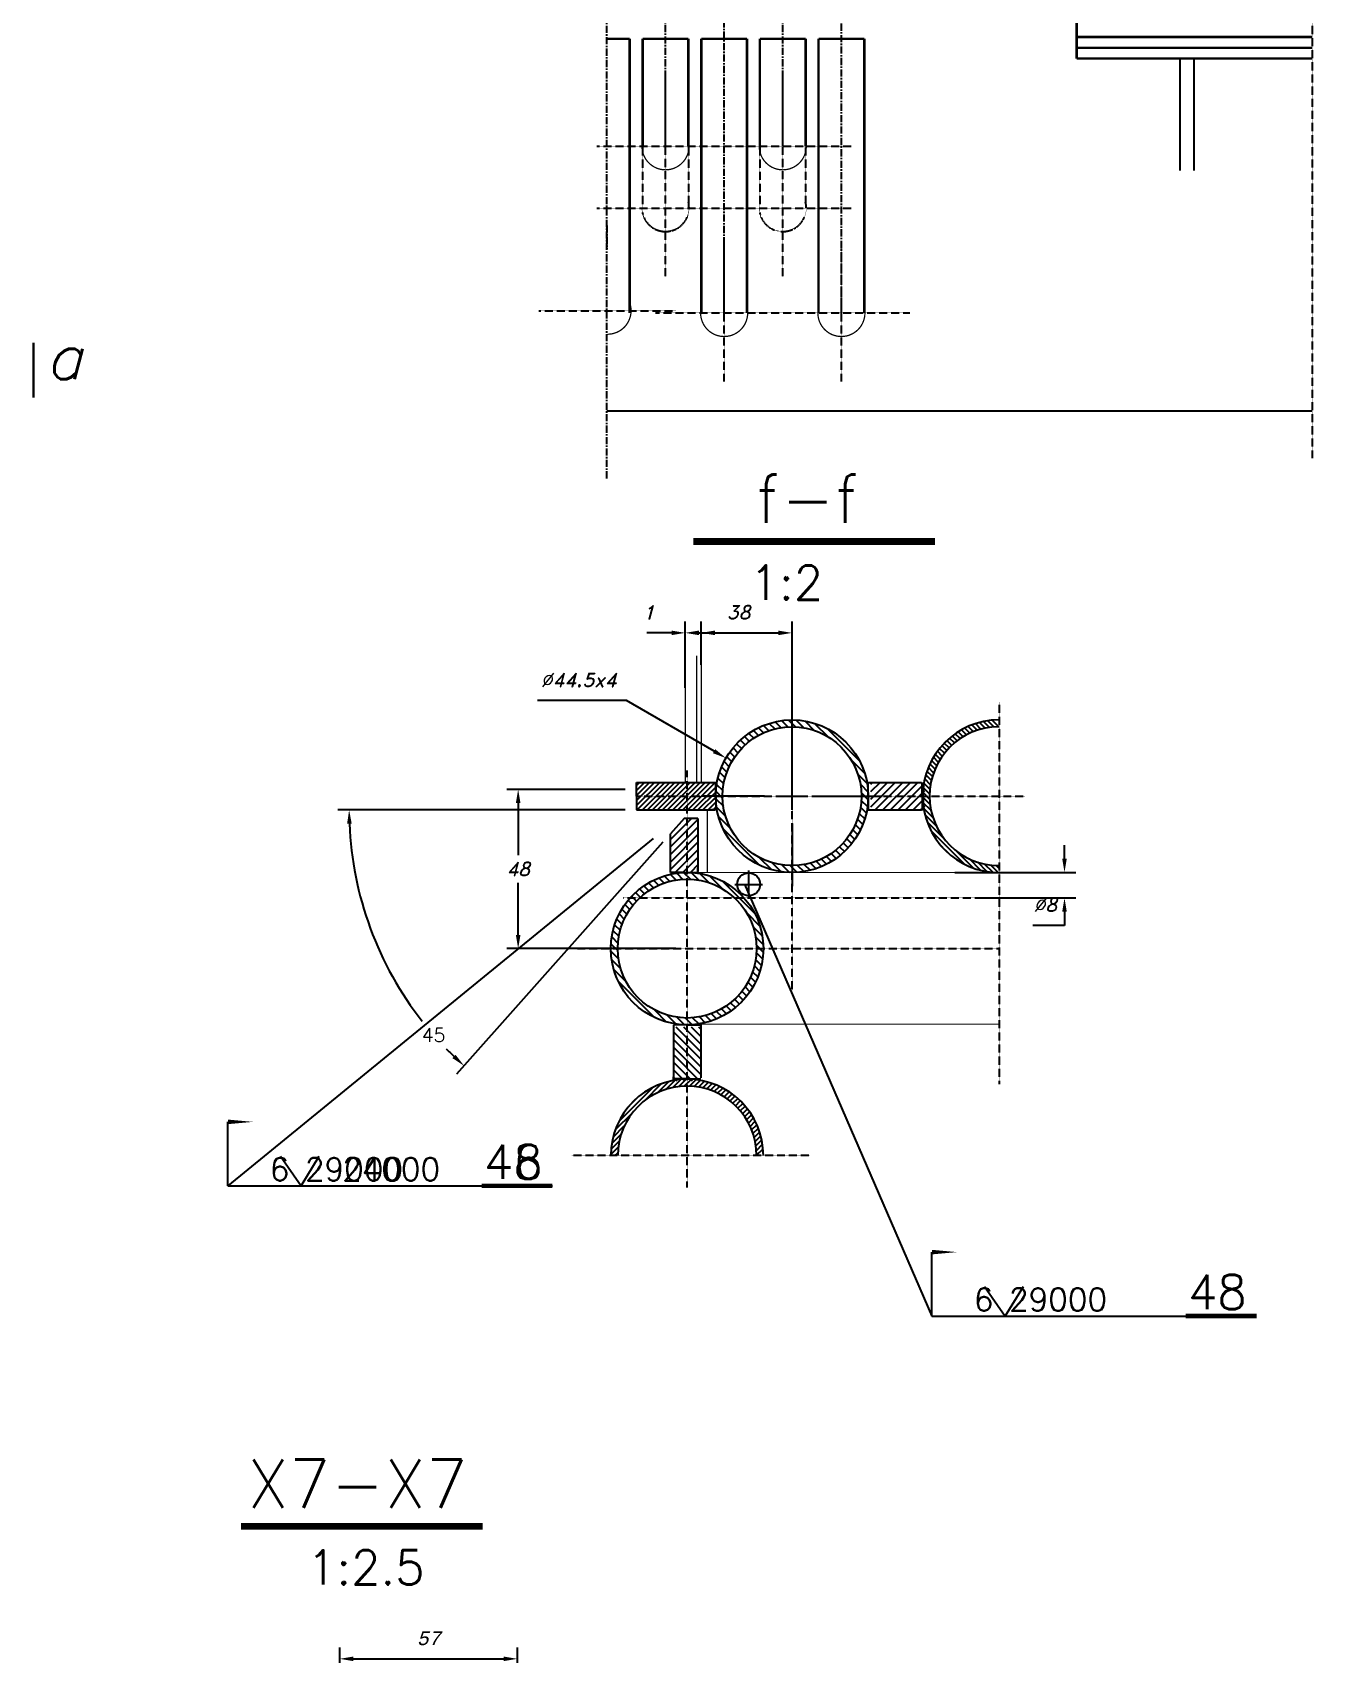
# Model space of a CAD drawing. Extents: x 13210 to 94108, y -7390 to 36310.
# Drawn here: x 68555 to 74160, y 9423 to 16518 of the extents above; entities that cross this region are included whole.
import ezdxf
from ezdxf.enums import TextEntityAlignment as Align

# ---------------------------------------------------------------- set-up
doc = ezdxf.new("R2010")
doc.units = 0
doc.header["$MEASUREMENT"] = 0
doc.header["$PDMODE"] = 3
doc.linetypes.add('CENTER', pattern=[50, 31.25, -6.25, 6.25, -6.25])
doc.linetypes.add('DASHEDX2', pattern=[1.5, 1, -0.5])
doc.layers.get('0').update_dxf_attribs({"linetype": 'CONTINUOUS'})
doc.layers.get('DEFPOINTS').update_dxf_attribs({"linetype": 'CONTINUOUS'})
for name, color, linetype in [('LINIE', 7, 'DASHEDX2'), ('PRZEKROJE', 4, 'CONTINUOUS'), ('RURA', 3, 'CONTINUOUS'), ('RURKI', 4, 'CONTINUOUS'), ('WYMIAR1', 7, 'CONTINUOUS'), ('X-X', 1, 'CONTINUOUS')]:
    doc.layers.add(name, color=color, linetype=linetype)
doc.styles.add('MONO_TXT_ITALIC', font='MONOTXT', dxfattribs={"oblique": 15})
doc.styles.add('ROMAN_DUPLEX_ITALIC', font='ROMAND', dxfattribs={"oblique": 15})
doc.styles.add('ROMANS', font='romans')
doc.styles.get("Standard").update_dxf_attribs({"font": 'romans.shx'})
doc.dimstyles.new('KWA', dxfattribs={"dimscale": 20, "dimtxt": 3, "dimasz": 3, "dimexe": 2.5, "dimexo": 2.5, "dimgap": 1.5, "dimtad": 0, "dimtih": 1, "dimtoh": 1, "dimdsep": 46, "dimtxsty": 'Standard', "dimcen": -3, "dimdle": 1.25, "dimadec": 0, "dimazin": 0, "dimtfac": 0.75, "dimtofl": 0, "dimtmove": 2, "dimatfit": 3, "dimfxl": 0, "dimtvp": 1.5, "dimtolj": 1, "dimtzin": 12, "dimarcsym": 0})
doc.dimstyles.get("Standard").update_dxf_attribs({"dimtxt": 0.18, "dimasz": 0.18, "dimexe": 0.18, "dimexo": 0.0625, "dimgap": 0.09, "dimtad": 0, "dimtih": 1, "dimtoh": 1, "dimdec": 4, "dimzin": 0, "dimdsep": 46, "dimtxsty": 'Standard', "dimcen": 0.09, "dimadec": 0, "dimazin": 0, "dimtfac": 1, "dimtdec": 4, "dimtofl": 0, "dimtmove": 0, "dimatfit": 3, "dimfxl": 0, "dimtolj": 1, "dimtzin": 0, "dimarcsym": 0})

# ---------------------------------------------------------------- blocks, each defined once
blk = doc.blocks.new('*D318')
at = {"color": 0, "linetype": 'ByBlock'}
for p, q in [((71849.5, 10430), (71849.5, 11220)), ((72626.5, 10850), (72626.5, 11220)), ((71909.5, 11170), (72566.5, 11170))]:
    blk.add_line(p, q, dxfattribs=at)
for points in [[(71909.5, 11180), (71909.5, 11160), (71849.5, 11170)], [(72566.5, 11180), (72566.5, 11160), (72626.5, 11170)]]:
    blk.add_solid(points, dxfattribs=at)
at = {"layer": 'DEFPOINTS', "color": 0, "linetype": 'ByBlock'}
for p in [(72626.5, 11170), (72626.5, 10800), (71849.5, 10380)]:
    blk.add_point(p, dxfattribs=at)
at = {"color": 0, "linetype": 'ByBlock', "style": 'MONO_TXT_ITALIC', "oblique": 15}
blk.add_text('57', height=60, dxfattribs=at).set_placement((72238, 11260), align=Align.MIDDLE_CENTER)
blk = doc.blocks.new('*X20')
at = {"color": 0, "linetype": 'Continuous'}
for p, q in [((58303.8, 17025.2), (58203.8, 17125.2)), ((58281.7, 17025.2), (58203.8, 17103.1)), ((58325.9, 17025.2), (58205.9, 17145.2)), ((58347.9, 17025.2), (58227.9, 17145.2)), ((58370, 17025.2), (58250, 17145.2)), ((58392.1, 17025.2), (58272.1, 17145.2)), ((58414.2, 17025.2), (58294.2, 17145.2)), ((58436.3, 17025.2), (58316.3, 17145.2)), ((58458.4, 17025.2), (58338.4, 17145.2)), ((58480.5, 17025.2), (58360.5, 17145.2)), ((58502.6, 17025.2), (58382.6, 17145.2)), ((58524.7, 17025.2), (58404.7, 17145.2)), ((58546.8, 17025.2), (58426.8, 17145.2)), ((58550, 17044.1), (58448.9, 17145.2)), ((58550, 17066.2), (58471, 17145.2)), ((58550, 17088.3), (58493.1, 17145.2)), ((58550, 17110.4), (58515.2, 17145.2)), ((58550, 17132.5), (58537.3, 17145.2)), ((58259.6, 17025.2), (58203.8, 17081)), ((58237.5, 17025.2), (58203.8, 17058.9)), ((58215.4, 17025.2), (58203.8, 17036.8))]:
    blk.add_line(p, q, dxfattribs=at)
blk = doc.blocks.new('*X14')
at = {"color": 0, "linetype": 'Continuous'}
for p, q in [((60540, 3011.2), (60460, 3091.2)), ((60540, 3033.3), (60468.3, 3105)), ((60540, 3055.4), (60490.4, 3105)), ((60540, 3077.5), (60512.5, 3105)), ((60540, 3099.6), (60534.6, 3105)), ((60540, 2989.1), (60460, 3069.1)), ((60540, 2967), (60460, 3047)), ((60537.4, 2947.5), (60460, 3024.9)), ((60515.3, 2947.5), (60460, 3002.8)), ((60493.2, 2947.5), (60460, 2980.7)), ((60471.1, 2947.5), (60460, 2958.6))]:
    blk.add_line(p, q, dxfattribs=at)
blk = doc.blocks.new('*X15')
at = {"color": 0, "linetype": 'Continuous'}
for p, q in [((60394.4, 2897.8), (60434.2, 2937.5)), ((60435.8, 2917), (60463.1, 2944.4)), ((60465.3, 2924.5), (60488, 2947.2)), ((60490.2, 2927.3), (60510.2, 2947.3)), ((60512.1, 2927.1), (60530.4, 2945.4)), ((60532.1, 2924.9), (60549.1, 2942)), ((60550.3, 2921.1), (60566.5, 2937.3)), ((60303.1, 2828.5), (60396.5, 2921.9)), ((60567.3, 2916), (60582.8, 2931.5)), ((60583.1, 2909.7), (60598.1, 2924.7)), ((60597.8, 2902.3), (60612.5, 2917)), ((60611.6, 2894), (60626, 2908.4)), ((60624.4, 2884.8), (60638.7, 2899)), ((60636.4, 2874.6), (60650.6, 2888.8)), ((60647.6, 2863.7), (60661.7, 2877.8)), ((60657.8, 2851.9), (60672.1, 2866.1)), ((60667.2, 2839.2), (60681.6, 2853.5)), ((60675.8, 2825.6), (60690.4, 2840.2)), ((60287.5, 2790.8), (60327.2, 2830.6)), ((60683.3, 2811), (60698.3, 2826)), ((60689.8, 2795.5), (60705.3, 2810.9)), ((60695.2, 2778.8), (60711.3, 2794.8)), ((60277.8, 2737), (60300.5, 2759.7)), ((60280.6, 2761.9), (60308, 2789.2)), ((60699.3, 2760.8), (60716.2, 2777.6)), ((60701.9, 2741.2), (60719.9, 2759.2)), ((60277.7, 2714.8), (60297.7, 2734.8)), ((60279.6, 2694.6), (60297.9, 2712.9)), ((60700.3, 2695.5), (60722.4, 2717.5)), ((60702.4, 2719.7), (60722, 2739.3)), ((60283, 2675.9), (60300.1, 2692.9)), ((60287.7, 2658.5), (60303.9, 2674.7)), ((60293.5, 2642.2), (60309, 2657.7)), ((60678.6, 2629.5), (60714.3, 2665.3)), ((60694, 2667.1), (60720.2, 2693.3)), ((60300.3, 2626.9), (60315.3, 2641.9)), ((60308, 2612.5), (60322.7, 2627.2)), ((60316.6, 2599), (60331, 2613.4)), ((60594.9, 2523.8), (60701.2, 2630.1)), ((60326, 2586.3), (60340.2, 2600.6)), ((60336.2, 2574.4), (60350.4, 2588.6)), ((60347.2, 2563.3), (60361.3, 2577.4)), ((60358.9, 2552.9), (60373.1, 2567.2)), ((60371.5, 2543.4), (60385.8, 2557.8)), ((60384.8, 2534.6), (60399.4, 2549.2)), ((60399, 2526.7), (60414, 2541.7)), ((60414.1, 2519.7), (60429.5, 2535.2)), ((60430.2, 2513.7), (60446.2, 2529.8)), ((60447.4, 2508.8), (60464.2, 2525.7)), ((60465.8, 2505.1), (60483.8, 2523.1)), ((60485.7, 2503), (60505.3, 2522.6)), ((60507.5, 2502.6), (60529.5, 2524.7)), ((60531.7, 2504.8), (60557.9, 2531)), ((60559.7, 2510.7), (60595.5, 2546.4))]:
    blk.add_line(p, q, dxfattribs=at)
blk = doc.blocks.new('*X16')
at = {"color": 0, "linetype": 'Continuous'}
for p, q in [((60540, 2414.6), (60460, 2494.6)), ((60540, 2392.5), (60460, 2472.5)), ((60540, 2436.7), (60474.2, 2502.5)), ((60540, 2458.8), (60496.3, 2502.5)), ((60540, 2480.9), (60518.4, 2502.5)), ((60540, 2370.4), (60460, 2450.4)), ((60540, 2348.3), (60460, 2428.3)), ((60521.2, 2345), (60460, 2406.2))]:
    blk.add_line(p, q, dxfattribs=at)
blk = doc.blocks.new('*D336')
at = {"color": 0, "linetype": 'ByBlock'}
for p, q in [((74820, 11461.5), (74820, 11521.5)), ((74340, 11401.5), (74870, 11401.5)), ((74450, 11290), (74870, 11290)), ((74820, 11230), (74820, 11170)), ((74820, 11170), (74681.9, 11170))]:
    blk.add_line(p, q, dxfattribs=at)
for points in [[(74810, 11461.5), (74830, 11461.5), (74820, 11401.5)], [(74810, 11230), (74830, 11230), (74820, 11290)]]:
    blk.add_solid(points, dxfattribs=at)
at = {"layer": 'DEFPOINTS', "color": 0, "linetype": 'ByBlock'}
for p in [(74290, 11401.5), (74400, 11290), (74820, 11290)]:
    blk.add_point(p, dxfattribs=at)
at = {"color": 0, "linetype": 'ByBlock', "style": 'ROMAN_DUPLEX_ITALIC', "oblique": 15}
blk.add_text('%%C8', height=60, dxfattribs=at).set_placement((74736, 11260), align=Align.MIDDLE_CENTER)
blk = doc.blocks.new('*D337')
at = {"color": 0, "linetype": 'ByBlock'}
for p, q in [((72903.5, 11983.7), (72514.6, 11983.7)), ((73287, 11762.1), (72903.5, 11983.7)), ((73628, 11685.2), (73628, 11959)), ((73508, 11565.2), (73234.2, 11565.2)), ((73568, 11565.2), (73688, 11565.2)), ((73628, 11505.2), (73628, 11625.2)), ((73748, 11565.2), (74021.8, 11565.2)), ((73628, 11445.2), (73628, 11171.5))]:
    blk.add_line(p, q, dxfattribs=at)
blk.add_solid([(73282, 11753.5), (73292, 11770.8), (73339, 11732.1)], dxfattribs=at)
at = {"layer": 'DEFPOINTS', "color": 0, "linetype": 'ByBlock'}
for p in [(73339, 11732.1), (73917, 11398.3)]:
    blk.add_point(p, dxfattribs=at)
at = {"color": 0, "linetype": 'ByBlock', "style": 'ROMAN_DUPLEX_ITALIC', "oblique": 15}
blk.add_text('%%C44.5x4', height=60, dxfattribs=at).set_placement((72694, 12073.7), align=Align.MIDDLE_CENTER)
blk = doc.blocks.new('*D338')
at = {"color": 0, "linetype": 'ByBlock'}
for p, q in [((73161.1, 12180), (73161.1, 12330)), ((73221.1, 12280), (73568, 12280)), ((73628, 11615.2), (73628, 12330))]:
    blk.add_line(p, q, dxfattribs=at)
for points in [[(73221.1, 12290), (73221.1, 12270), (73161.1, 12280)], [(73568, 12290), (73568, 12270), (73628, 12280)]]:
    blk.add_solid(points, dxfattribs=at)
at = {"layer": 'DEFPOINTS', "color": 0, "linetype": 'ByBlock'}
for p in [(73628, 12280), (73161.1, 12130), (73628, 11565.2)]:
    blk.add_point(p, dxfattribs=at)
at = {"color": 0, "linetype": 'ByBlock', "style": 'ROMAN_DUPLEX_ITALIC', "oblique": 15}
blk.add_text('38', height=60, dxfattribs=at).set_placement((73394.5, 12370), align=Align.MIDDLE_CENTER)
blk = doc.blocks.new('*D339')
at = {"color": 0, "linetype": 'ByBlock'}
for p, q in [((73041.1, 12280), (72992.2, 12280)), ((73101.1, 12280), (73041.1, 12280)), ((73161.1, 12040), (73161.1, 12330)), ((73231.1, 12140), (73231.1, 12330)), ((73291.1, 12280), (73351.1, 12280))]:
    blk.add_line(p, q, dxfattribs=at)
for points in [[(73101.1, 12290), (73101.1, 12270), (73161.1, 12280)], [(73291.1, 12290), (73291.1, 12270), (73231.1, 12280)]]:
    blk.add_solid(points, dxfattribs=at)
at = {"layer": 'DEFPOINTS', "color": 0, "linetype": 'ByBlock'}
for p in [(73161.1, 12280), (73231.1, 12090), (73161.1, 11990)]:
    blk.add_point(p, dxfattribs=at)
at = {"color": 0, "linetype": 'ByBlock', "style": 'ROMAN_DUPLEX_ITALIC', "oblique": 15}
blk.add_text('1', height=60, dxfattribs=at).set_placement((73001.6, 12370), align=Align.MIDDLE_CENTER)
blk = doc.blocks.new('*D340')
at = {"color": 0, "linetype": 'ByBlock'}
for p, q in [((72898, 11595.215), (72380, 11595.215)), ((72430, 11535.215), (72430, 11306.715)), ((72430, 10958.215), (72430, 11186.715)), ((73119, 10898.215), (72380, 10898.215))]:
    blk.add_line(p, q, dxfattribs=at)
for points in [[(72420, 11535.215), (72440, 11535.215), (72430, 11595.215)], [(72420, 10958.215), (72440, 10958.215), (72430, 10898.215)]]:
    blk.add_solid(points, dxfattribs=at)
at = {"layer": 'DEFPOINTS', "color": 0, "linetype": 'ByBlock'}
for p in [(72948, 11595.215), (72430, 10898.215), (73169, 10898.215)]:
    blk.add_point(p, dxfattribs=at)
at = {"color": 0, "linetype": 'ByBlock', "style": 'ROMAN_DUPLEX_ITALIC', "oblique": 15}
blk.add_text('48', height=60, dxfattribs=at).set_placement((72430, 11246.715), align=Align.MIDDLE_CENTER)
blk = doc.blocks.new('*D346')
at = {"layer": 'DEFPOINTS', "color": 0, "linetype": 'Continuous'}
for p in [(71198, 13115.2), (71406, 13078.2), (71540.5, 13115.2), (71346, 13010.7), (69999.5, 12699.1)]:
    blk.add_point(p, dxfattribs=at)
at = {"layer": 'WYMIAR1', "color": 0, "linetype": 'Continuous'}
for p, q in [((71148, 13115.2), (69890.5, 13115.2)), ((71312.8, 12973.3), (70410.2, 11958))]:
    blk.add_line(p, q, dxfattribs=at)
for start, end in [(182.29452, 218.13316), (224.23313, 226.07195)]:
    blk.add_arc((71438.9, 13115.2), 1498.3, start, end, dxfattribs=at)
for points in [[(69931.7, 13055), (69951.7, 13055.4), (69940.5, 13115.2)], [(70406.2, 12043.4), (70392.6, 12028.7), (70443.4, 11995.3)]]:
    blk.add_solid(points, dxfattribs=at)
at = {"layer": 'WYMIAR1', "color": 0, "linetype": 'Continuous', "insert": (70310, 12130), "char_height": 60, "attachment_point": 5}
blk.add_mtext('\\A1;45', dxfattribs=at)

msp = doc.modelspace()

# ---------------------------------------------------------------- linework, layer by layer
at = {"layer": 'DEFPOINTS', "color": 0, "linetype": 'ByBlock'}
for p in [(71966.1243, 14683.98615), (72289.3452, 14366.59483)]:
    msp.add_point(p, dxfattribs=at)
at = {"layer": 'LINIE', "linetype": 'CENTER'}
for p, q in [((71068, 14565.91557), (71068, 25646)), ((71324.5, 16019.2986), (71324.5, 25646)), ((71581, 15289.875), (71581, 25646)), ((71837.5, 16019.2986), (71837.5, 25646)), ((72094, 15274.9375), (72094, 25646)), ((71068, 15672.875), (71068, 15568.79035))]:
    msp.add_line(p, q, dxfattribs=at)
at = {"layer": 'LINIE'}
for p, q in [((74154, 18286.85), (74154, 14654)), ((71324.5, 15719.2986), (71324.5, 16319.2986)), ((71837.5, 15719.2986), (71837.5, 16319.2986)), ((71224.375, 16219.875), (71224.375, 15749.2986)), ((71424.625, 16219.875), (71424.625, 15749.2986)), ((71737.375, 16219.875), (71737.375, 15749.2986)), ((71937.625, 16219.875), (71937.625, 15749.2986)), ((71324.5, 15449.2986), (71324.5, 16049.2986)), ((71837.5, 15449.2986), (71837.5, 16049.2986)), ((71024.5, 16019.2986), (71624.5, 16019.2986)), ((71537.5, 16019.2986), (72137.5, 16019.2986)), ((71024.5, 15749.2986), (71624.5, 15749.2986)), ((71537.5, 15749.2986), (72137.5, 15749.2986)), ((71581, 14989.875), (71581, 15589.875)), ((72094, 14989.875), (72094, 15589.875)), ((70770.875, 15299.875), (71370.875, 15299.875)), ((71281, 15289.875), (71881, 15289.875)), ((71794, 15289.875), (72394, 15289.875))]:
    msp.add_line(p, q, dxfattribs=at)
at = {"layer": 'LINIE', "linetype": 'Continuous'}
msp.add_line((74154, 14860), (71068, 14860), dxfattribs=at)
at = {"layer": 'LINIE', "linetype": 'DASHEDX2'}
for p, q in [((71878, 12325.9373), (71878, 13582.51334)), ((72783.5, 13587.28457), (72783.5, 11915.55036)), ((71419, 11462.715), (71419, 13287.29392)), ((71199.43715, 13175.215), (72896.94568, 13175.215)), ((71140, 12730), (72783.5, 12730)), ((70928.79424, 12508.215), (72783.5, 12508.215)), ((71954.785, 11602.715), (70914.785, 11602.715))]:
    msp.add_line(p, q, dxfattribs=at)
at = {"layer": 'LINIE'}
for centre in [(71324.5, 15749.2986), (71837.5, 15749.2986)]:
    msp.add_arc(centre, 102.9375, 180, 0, dxfattribs=at)
at = {"layer": 'PRZEKROJE', "linetype": 'Continuous'}
for p, q in [((71198, 13175.215), (71198, 13235.215)), ((71198, 13235.215), (71544.25, 13235.215)), ((71544.25, 13175.215), (71544.25, 13235.215)), ((72211.75, 13235.215), (72444.25, 13235.215)), ((72211.75, 13175.215), (72211.75, 13235.215)), ((72448, 13175.215), (72448, 13235.215)), ((71198, 13175.215), (71198, 13115.215)), ((71544.25, 13175.215), (71544.25, 13115.215)), ((72211.75, 13175.215), (72211.75, 13115.215)), ((72448, 13175.215), (72448, 13115.215)), ((71198, 13115.215), (71540.5, 13115.215)), ((71406, 13078.215), (71346, 13010.715)), ((71466, 13078.215), (71406, 13078.215)), ((71466, 13078.215), (71466, 12845.715)), ((71544.25, 13115.215), (71525.5, 13115.215)), ((72211.75, 13115.215), (72444.25, 13115.215)), ((72458, 13115.215), (72439.25, 13115.215)), ((71346, 12841.965), (71346, 13010.715)), ((71406, 12841.965), (71346, 12841.965)), ((71406, 12841.965), (71466, 12841.965)), ((71466, 12841.965), (71466, 12860.715)), ((71359, 12174.465), (71359, 11941.965)), ((71419, 12174.465), (71359, 12174.465)), ((71419, 12174.465), (71479, 12174.465)), ((71479, 12174.465), (71479, 11941.965)), ((71359, 11928.215), (71359, 11946.965)), ((71419, 11938.215), (71359, 11938.215)), ((71419, 11938.215), (71479, 11938.215))]:
    msp.add_line(p, q, dxfattribs=at)
for points, const_width in [([(68560, 15160), (68560, 14920)], 10), ([(71411.09898, 13235.215), (71411.09898, 13790)], 5), ([(71461.09898, 13235.215), (71461.09898, 13790)], 5), ([(71461.09898, 13235.215), (71461.09898, 13790)], 5), ([(71481.09898, 13235.215), (71481.09898, 13790)], 5), ([(71507.70445, 12841.465), (71507.70445, 13115.215)], 5), ([(71419, 12841.465), (72783.5, 12841.465)], 5), ([(71466.58503, 12177.87468), (72783.5, 12177.87468)], 5)]:
    msp.add_lwpolyline(points, dxfattribs=dict(at, const_width=const_width))
for centre, radius in [((71878, 13175.215), 333.75), ((71878, 13175.215), 303.75), ((71419, 12508.215), 333.75), ((71419, 12508.215), 303.75), ((71688.50087, 12789.42199), 50)]:
    msp.add_circle(centre, radius, dxfattribs=at)
for centre, radius, start, end in [((72783.5, 13175.215), 333.75, 90, 270), ((72783.5, 13175.215), 303.75, 90, 270), ((71419, 11602.715), 333.75, 0, 180), ((71419, 11602.715), 303.75, 0, 180)]:
    msp.add_arc(centre, radius, start, end, dxfattribs=at)
at = {"layer": 'RURA'}
for p, q in [((73574.98335, 16403.4979), (73574.98335, 15913.4979)), ((73635.98335, 16403.4979), (73635.98335, 15913.4979))]:
    msp.add_line(p, q, dxfattribs=at)
at = {"layer": 'RURA', "const_width": 11.25}
for points in [[(73442.55944, 17009.73485), (73123.64447, 16760.4979), (73123.64447, 16403.4979)], [(74154, 16497.4979), (73123.64447, 16497.4979)], [(74154, 16450.4979), (73123.64447, 16450.4979)], [(74154, 16403.4979), (74148.32224, 16403.4979), (73123.64447, 16403.4979)]]:
    msp.add_lwpolyline(points, dxfattribs=at)
at = {"layer": 'RURKI', "const_width": 11.25}
for points in [[(71168.125, 16489.875), (71068, 16489.875)], [(71168.125, 16489.875), (71168.125, 15289.875)], [(71224.375, 16489.875), (71224.375, 16019.2986)], [(71424.625, 16489.875), (71224.375, 16489.875)], [(71424.625, 16489.875), (71424.625, 16019.2986)], [(71681.125, 16489.875), (71480.875, 16489.875)], [(71480.875, 16489.875), (71480.875, 15289.875)], [(71681.125, 16489.875), (71681.125, 15289.875)], [(71937.625, 16489.875), (71737.375, 16489.875)], [(71737.375, 16489.875), (71737.375, 16019.2986)], [(71937.625, 16489.875), (71937.625, 16019.2986)], [(71993.875, 16489.875), (71993.875, 15289.875)], [(72194.125, 16489.875), (71993.875, 16489.875)], [(72194.125, 16489.875), (72194.125, 15289.875)]]:
    msp.add_lwpolyline(points, dxfattribs=at)
at = {"layer": 'RURKI', "const_width": 5.625}
for points in [[(71221.5625, 16019.2986, 1), (71427.4375, 16019.2986, 0.05864154), (71424.625, 16043.19657, 1)], [(71734.5625, 16019.2986, 1), (71940.4375, 16019.2986, 0.05864154), (71937.625, 16043.19657, 1)], [(71070.875, 15196.9375, 0.4142135624), (71173.8125, 15299.875, 0.05864154), (71171, 15323.77298, 1)], [(71478.0625, 15289.875, 1), (71683.9375, 15289.875, 0.05864154), (71681.125, 15313.77298, 1)], [(71991.0625, 15289.875, 1), (72196.9375, 15289.875, 0.05864154), (72194.125, 15313.77298, 1)]]:
    msp.add_lwpolyline(points, format="xyb", dxfattribs=at)
at = {"layer": 'RURKI'}
for centre, start in [((71324.5, 15749.2986), 360), ((71837.5, 15749.2986), 0)]:
    msp.add_arc(centre, 102.9375, start, 13.42427713, dxfattribs=at)
at = {"layer": 'WYMIAR1', "color": 0, "linetype": 'Continuous'}
for p, q in [((72671.45587, 13457.5449), (72648.54013, 13480.46063)), ((72687.65174, 13463.44611), (72664.18797, 13486.90989)), ((72704.64424, 13468.5507), (72680.516, 13492.67895)), ((72722.51259, 13472.77944), (72697.57696, 13497.71507)), ((72741.36124, 13476.02788), (72715.43783, 13501.95129)), ((72761.33126, 13478.15494), (72734.18475, 13505.30146)), ((72782.61957, 13478.96372), (72753.93074, 13507.65255)), ((72576.66119, 13397.65998), (72555.43523, 13418.88593)), ((72588.39684, 13408.0214), (72567.10888, 13429.30937)), ((72600.70787, 13417.80746), (72579.30508, 13439.21026)), ((72613.60461, 13427.00781), (72592.03155, 13448.58087)), ((72627.10264, 13435.60687), (72605.29991, 13457.4096)), ((72641.22347, 13443.58313), (72619.12601, 13465.68058)), ((72655.99558, 13450.9081), (72633.5306, 13473.37308)), ((72518.34502, 13323.39361), (72496.37747, 13345.36117)), ((72526.58122, 13337.25451), (72504.88075, 13358.95497)), ((72535.43057, 13350.50225), (72513.93468, 13371.99813)), ((72544.8741, 13363.1558), (72523.52521, 13384.50469)), ((72554.89847, 13375.22851), (72533.64239, 13396.4846)), ((72565.49537, 13386.7287), (72544.27997, 13407.94411)), ((72487.5678, 13243.6854), (72462.98464, 13268.26857)), ((72492.16886, 13261.18143), (72468.33032, 13285.01998)), ((72497.61049, 13277.83689), (72474.38567, 13301.06171)), ((72503.82167, 13293.72279), (72481.10277, 13316.44169)), ((72510.74744, 13308.89411), (72488.44349, 13331.19807)), ((72479.90935, 13185.0526), (72451.90256, 13213.05939)), ((72481.29056, 13205.76847), (72454.68163, 13232.3774)), ((72483.9003, 13225.25582), (72458.40925, 13250.74687)), ((72481.93699, 13138.83078), (72449.77673, 13170.99104)), ((72480.00123, 13162.86363), (72450.20617, 13192.65869)), ((72486.32814, 13112.34255), (72450.87852, 13147.79217)), ((72494.32722, 13082.24638), (72453.91389, 13122.65971)), ((72508.71823, 13045.75828), (72459.5516, 13094.9249)), ((72544.03535, 12988.34407), (72469.07005, 13063.30937)), ((72632.91496, 12877.36737), (72485.65237, 13024.62996)), ((72566.80848, 12921.37677), (72529.66177, 12958.52348)), ((72671.59437, 12860.78505), (72596.62907, 12935.75035)), ((72703.2099, 12851.2666), (72654.04328, 12900.43323)), ((72730.94471, 12845.62889), (72690.53138, 12886.04222)), ((72756.07717, 12842.59352), (72720.62755, 12878.04314)), ((72779.27604, 12841.49173), (72747.11578, 12873.65199)), ((72783.5, 12859.36486), (72771.14863, 12871.71623)), ((71289.54328, 11877.49677), (71338.7099, 11926.6634)), ((71326.03138, 11891.88778), (71366.44471, 11932.30111)), ((71356.12755, 11899.88686), (71391.57717, 11935.33648)), ((71382.61578, 11904.27801), (71414.77604, 11936.43827)), ((71406.64863, 11906.21377), (71436.44369, 11936.00883)), ((71428.8376, 11906.30565), (71456.84439, 11934.31244)), ((71449.55347, 11904.92444), (71476.1624, 11931.53337)), ((71469.04082, 11902.3147), (71494.53187, 11927.80575)), ((71487.4704, 11898.6472), (71512.05357, 11923.23036)), ((71121.15237, 11753.30004), (71268.41496, 11900.56263)), ((71165.16177, 11819.40652), (71202.30848, 11856.55323)), ((71232.12907, 11842.17965), (71307.09437, 11917.14495)), ((71504.96643, 11894.04614), (71528.80498, 11917.88468)), ((71521.62189, 11888.60451), (71544.84671, 11911.82933)), ((71537.50779, 11882.39333), (71560.22669, 11905.11223)), ((71552.67911, 11875.46756), (71574.98307, 11897.77151)), ((71567.17861, 11867.86998), (71589.14617, 11889.83753)), ((71581.03951, 11859.63378), (71602.73997, 11881.33425)), ((71594.28725, 11850.78443), (71615.78313, 11872.28032)), ((71606.9408, 11841.3409), (71628.28969, 11862.68979)), ((71619.01351, 11831.31653), (71640.2696, 11852.57261)), ((71104.57005, 11714.62063), (71179.53535, 11789.58593)), ((71630.5137, 11820.71963), (71651.72911, 11841.93503)), ((71641.44498, 11809.55381), (71662.67093, 11830.77977)), ((71651.8064, 11797.81816), (71673.09437, 11819.10612)), ((71661.59246, 11785.50713), (71682.99526, 11806.90992)), ((71670.79281, 11772.61039), (71692.36587, 11794.18345)), ((71679.39187, 11759.11236), (71701.1946, 11780.91509)), ((71095.0516, 11683.0051), (71144.21823, 11732.17172)), ((71687.36813, 11744.99153), (71709.46558, 11767.08899)), ((71694.6931, 11730.21942), (71717.15808, 11752.6844)), ((71701.3299, 11714.75913), (71724.24563, 11737.67487)), ((71707.23111, 11698.56326), (71730.69489, 11722.02703)), ((71085.27673, 11606.93896), (71117.43699, 11639.09922)), ((71086.37852, 11630.13783), (71121.82814, 11665.58745)), ((71089.41389, 11655.27029), (71129.82722, 11695.68362)), ((71712.3357, 11681.57076), (71736.46395, 11705.699)), ((71716.56444, 11663.70241), (71741.50007, 11688.63804)), ((71719.81288, 11644.85376), (71745.73629, 11670.77717)), ((71721.93994, 11624.88374), (71749.08646, 11652.03025)), ((71103.14986, 11602.715), (71115.50123, 11615.06637)), ((71722.74872, 11603.59543), (71751.43755, 11632.28426))]:
    msp.add_line(p, q, dxfattribs=at)
at = {"layer": 'WYMIAR1'}
for p, q in [((71270, 12990), (69410, 11470)), ((71270, 12990), (69410, 11470)), ((71670, 12790), (72490, 10900)), ((71670, 12790), (72490, 10900)), ((69410, 11470), (69410, 11750)), ((69410, 11470), (69410, 11750)), ((69410, 11470), (70830, 11470)), ((72490, 10900), (72490, 11180)), ((72490, 10900), (72490, 11180)), ((72490, 10900), (73910, 10900))]:
    msp.add_line(p, q, dxfattribs=at)
at = {"layer": 'WYMIAR1', "linetype": 'Continuous'}
for p, q in [((71688.50087, 12729.42199), (71688.50087, 12849.42199)), ((71628.50087, 12789.42199), (71748.50087, 12789.42199)), ((69640, 11600), (69730, 11470)), ((69640, 11600), (69730, 11470)), ((69730, 11470), (69810, 11600)), ((69730, 11470), (69810, 11600)), ((72720, 11030), (72810, 10900)), ((72720, 11030), (72810, 10900)), ((72810, 10900), (72890, 11030)), ((72810, 10900), (72890, 11030))]:
    msp.add_line(p, q, dxfattribs=at)
at = {"layer": 'WYMIAR1'}
for points in [[(69410, 11750, 20, 0, 0), (69520, 11750, 0, 0, 0)], [(69410, 11750, 20, 0, 0), (69520, 11750, 0, 0, 0)], [(72490, 11180, 20, 0, 0), (72600, 11180, 0, 0, 0)], [(72490, 11180, 20, 0, 0), (72600, 11180, 0, 0, 0)]]:
    msp.add_lwpolyline(points, format="xyseb", dxfattribs=at)
at = {"layer": 'WYMIAR1', "const_width": 20}
for points in [[(70830, 11470), (70520, 11470)], [(70830, 11470), (70520, 11470)], [(73910, 10900), (73600, 10900)], [(73910, 10900), (73600, 10900)]]:
    msp.add_lwpolyline(points, dxfattribs=at)
at = {"layer": 'X-X', "const_width": 30}
for points in [[(72503, 14290), (71446, 14290)], [(69467.5, 9980), (70524.5, 9980)]]:
    msp.add_lwpolyline(points, dxfattribs=at)

# ---------------------------------------------------------------- block references
at = {"layer": 'LINIE', "linetype": 'Continuous', "yscale": 1.5, "zscale": 1.5}
for name, p, xscale, rotation in [('*X15', (67790.5, 103925.215), 1.5, 270), ('*X14', (76879.25, -77574.785), 1.5, 90), ('*X16', (-19344, 16595.715), -1.5, 180), ('*X15', (67331.5, 103258.215), 1.5, 270)]:
    msp.add_blockref(name, p, dxfattribs=dict(at, xscale=xscale, rotation=rotation))
at = {"layer": 'LINIE', "linetype": 'Continuous', "xscale": -1}
msp.add_blockref('*X20', (129748, -3910), dxfattribs=at)
at = {"layer": 'LINIE', "linetype": 'Continuous', "xscale": 1.5, "yscale": 1.5, "zscale": 1.5}
msp.add_blockref('*X14', (-19331, 7506.965), dxfattribs=at)

# ---------------------------------------------------------------- texts
at = {"layer": 'PRZEKROJE', "linetype": 'Continuous', "style": 'ROMANS', "oblique": 15}
msp.add_text('a', height=200, dxfattribs=at).set_placement((68610, 15000))
at = {"layer": 'WYMIAR1', "style": 'ROMANS'}
for s, height, p in [('48', 150, (70530, 11500)), ('46', 150, (70530, 11500)), ('6 29000', 100, (69593.25328, 11492.45869)), ('6   24000', 100, (69593.25328, 11492.45869)), ('48', 150, (73610, 10930)), ('48', 150, (73610, 10930)), ('6 29000', 100, (72673.25328, 10922.45869)), ('6 29000', 100, (72673.25328, 10922.45869))]:
    msp.add_text(s, height=height, dxfattribs=at).set_placement(p)
at = {"layer": 'X-X', "style": 'ROMANS'}
for s, height, p in [('f-f', 212, (71719.47619, 14371)), ('1:2', 150, (71692.8087, 14034.87285)), ('X7-X7', 212, (69495.5, 10061)), ('1:2.5', 150, (69756.26272, 9724.87285))]:
    msp.add_text(s, height=height, dxfattribs=at).set_placement(p)

# ---------------------------------------------------------------- dimensions: what is measured, and where the dimension line sits
at = {"layer": 'WYMIAR1', "linetype": 'Continuous'}
for base, p1, p2, text, picture, middle, set_off in [((71411.09898, 13890), (71481.09898, 13700), (71411.09898, 13600), '1', '*D339', (71251.63193, 13980), (-1750, 1610)), ((71878, 13890), (71411.09898, 13740), (71878, 13175.215), '38', '*D338', (71644.54949, 13980), (-1750, 1610)), ((70676.5, 9400), (69899.5, 8610), (70676.5, 9030), '57', '*D318', (70288, 9490), (-1950, -1770))]:
    dim = msp.add_linear_dim(base=base, p1=p1, p2=p2, text=text, dimstyle='Standard', dxfattribs=at)
    dim.commit()
    dim.dimension.update_dxf_attribs({"geometry": picture, "text_midpoint": middle, "insert": set_off})
dim = msp.add_diameter_dim_2p(p1=(72167.01023, 13008.29541), p2=(71588.98977, 13342.13459), text='%%C44.5x4', dimstyle='Standard', dxfattribs=at)
dim.commit()
dim.dimension.update_dxf_attribs({"geometry": '*D337', "text_midpoint": (70944.0308, 13683.65554), "insert": (-1750, 1610)})
for base, p1, p2, text, picture, middle, set_off in [((70680, 12508.215), (71198, 13205.215), (71419, 12508.215), '48', '*D340', (70680, 12856.715), (-1750, 1610)), ((73070, 12730), (72540, 12841.465), (72650, 12730), '%%C8', '*D336', (72985.96702, 12700), (-1750, 1440))]:
    dim = msp.add_linear_dim(base=base, p1=p1, p2=p2, angle=90, text=text, dimstyle='Standard', dxfattribs=at)
    dim.commit()
    dim.dimension.update_dxf_attribs({"geometry": picture, "text_midpoint": middle, "insert": set_off})
dim = msp.add_angular_dim_2l(base=(69999.4707, 12699.1453), line1=((71198, 13115.215), (71540.5, 13115.215)), line2=((71406, 13078.215), (71346, 13010.715)), text='45', dimstyle='KWA', override={"dimzin": 12, "dimadec": 2, "dimazin": 3}, dxfattribs=at)
dim.commit()
dim.dimension.update_dxf_attribs({"geometry": '*D346', "text_midpoint": (70310, 12130), "dimtype": 162})

doc.saveas('drawing.dxf')
